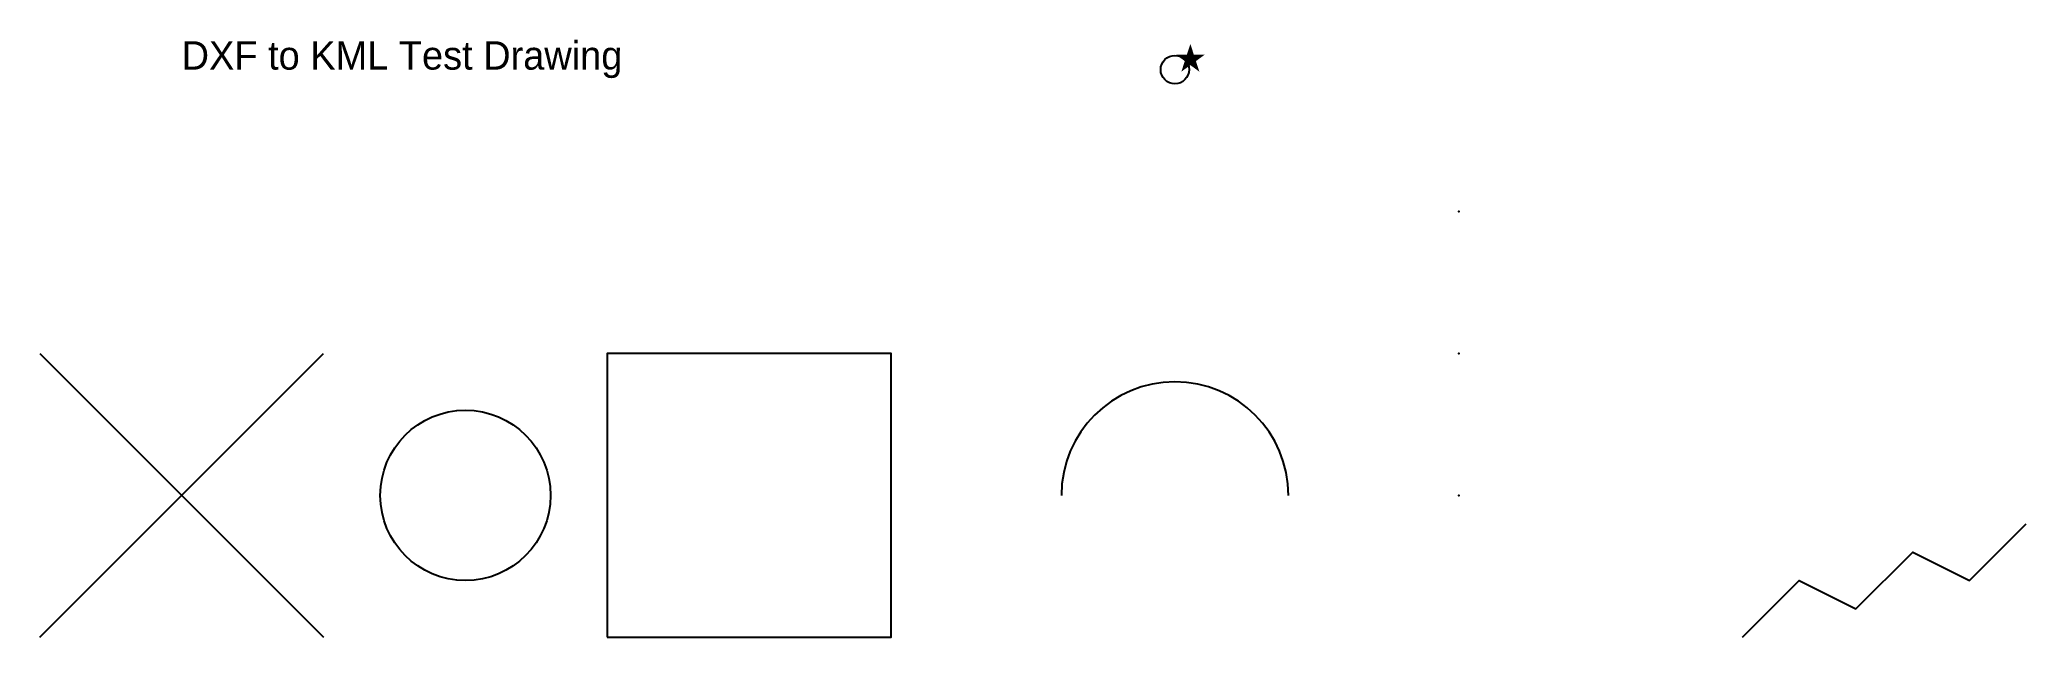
# Model space of a CAD drawing. Header units: metres. Extents: x 0 to 700, y 0 to 211.
import ezdxf

# ---------------------------------------------------------------- set-up
doc = ezdxf.new("R2010")
doc.units = ezdxf.units.M

# ---------------------------------------------------------------- blocks, each defined once
blk = doc.blocks.new('ANNOTATION')
at = {"color": 1}
blk.add_circle((0, 0), 5, dxfattribs=at)
blk.add_text('★', height=8, dxfattribs=at).set_placement((0, 0))

msp = doc.modelspace()

# ---------------------------------------------------------------- linework, layer by layer
at = {"color": 1}
msp.add_line((0, 0), (100, 100), dxfattribs=at)
at = {"color": 2}
msp.add_line((0, 100), (100, 0), dxfattribs=at)
at = {"color": 3}
msp.add_lwpolyline([(200, 0), (300, 0), (300, 100), (200, 100), (200, 0)], dxfattribs=at)
at = {"color": 1, "lineweight": 25}
msp.add_lwpolyline([(600, 0), (620, 20), (640, 10), (660, 30), (680, 20), (700, 40)], dxfattribs=at)
at = {"color": 4}
msp.add_circle((150, 50), 30, dxfattribs=at)
at = {"color": 5}
msp.add_arc((400, 50), 40, 0, 180, dxfattribs=at)
at = {"color": 6}
for p in [(500, 150), (500, 100), (500, 50)]:
    msp.add_point(p, dxfattribs=at)

# ---------------------------------------------------------------- block references
msp.add_blockref('ANNOTATION', (400, 200))

# ---------------------------------------------------------------- texts
at = {"color": 7}
msp.add_text('DXF to KML Test Drawing', height=10, dxfattribs=at).set_placement((50, 200))

doc.saveas('drawing.dxf')
